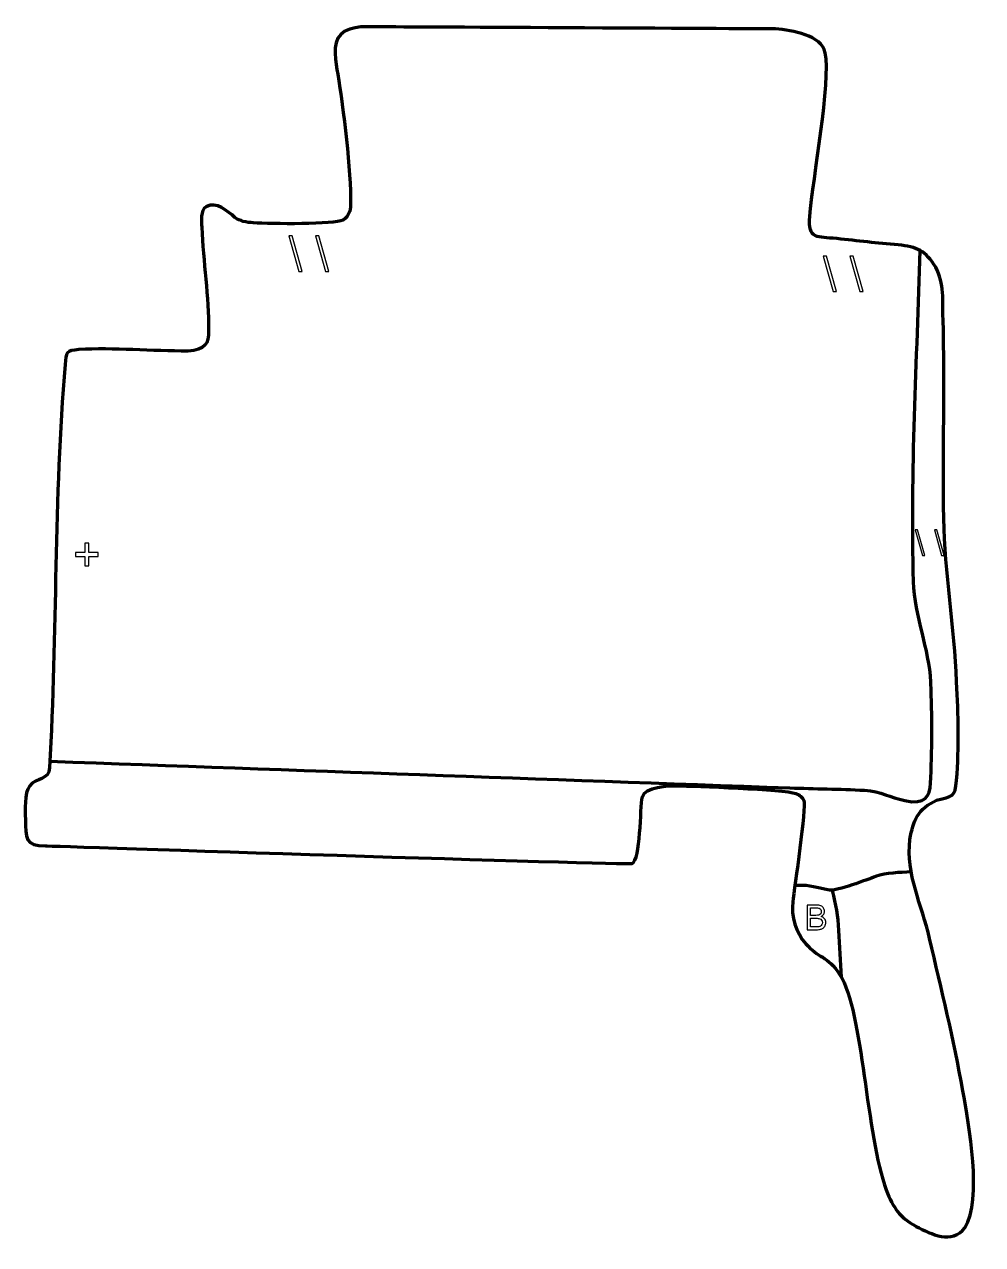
# Model space of a CAD drawing. Header units: millimetres. Extents: x 1156 to 1861, y 18 to 915.
import ezdxf

# ---------------------------------------------------------------- set-up
doc = ezdxf.new("R2010")
doc.units = ezdxf.units.MM
doc.header["$MEASUREMENT"] = 0
doc.layers.add('layer 2', color=7, linetype='Continuous')
doc.layers.add('layer 3', color=7, linetype='Continuous')

msp = doc.modelspace()

# ---------------------------------------------------------------- linework, layer by layer
at = {"layer": 'layer 2', "color": 142}
for points, knots in [([(1357.5081, 733.4585), (1357.5081, 733.4585), (1350.2056, 759.564), (1350.2056, 759.564), (1350.2056, 759.564), (1350.2056, 759.564), (1352.6868, 759.564), (1352.6868, 759.564), (1352.6868, 759.564), (1352.6868, 759.564), (1359.9893, 733.4585), (1359.9893, 733.4585), (1359.9893, 733.4585), (1359.9893, 733.4585), (1357.5081, 733.4585), (1357.5081, 733.4585)], [0, 0, 0, 0, 0.2, 0.2, 0.2, 0.2, 0.4, 0.4, 0.4, 0.4, 0.6, 0.6, 0.6, 0.6, 1, 1, 1, 1]), ([(1377.1107, 733.4585), (1377.1107, 733.4585), (1369.8082, 759.564), (1369.8082, 759.564), (1369.8082, 759.564), (1369.8082, 759.564), (1372.2894, 759.564), (1372.2894, 759.564), (1372.2894, 759.564), (1372.2894, 759.564), (1379.5919, 733.4585), (1379.5919, 733.4585), (1379.5919, 733.4585), (1379.5919, 733.4585), (1377.1107, 733.4585), (1377.1107, 733.4585)], [0, 0, 0, 0, 0.2, 0.2, 0.2, 0.2, 0.4, 0.4, 0.4, 0.4, 0.6, 0.6, 0.6, 0.6, 1, 1, 1, 1]), ([(1750.6788, 718.6419), (1750.6788, 718.6419), (1743.3763, 744.7474), (1743.3763, 744.7474), (1743.3763, 744.7474), (1743.3763, 744.7474), (1745.8575, 744.7474), (1745.8575, 744.7474), (1745.8575, 744.7474), (1745.8575, 744.7474), (1753.16, 718.6419), (1753.16, 718.6419), (1753.16, 718.6419), (1753.16, 718.6419), (1750.6788, 718.6419), (1750.6788, 718.6419)], [0, 0, 0, 0, 0.2, 0.2, 0.2, 0.2, 0.4, 0.4, 0.4, 0.4, 0.6, 0.6, 0.6, 0.6, 1, 1, 1, 1]), ([(1770.2814, 718.6419), (1770.2814, 718.6419), (1762.9789, 744.7474), (1762.9789, 744.7474), (1762.9789, 744.7474), (1762.9789, 744.7474), (1765.4601, 744.7474), (1765.4601, 744.7474), (1765.4601, 744.7474), (1765.4601, 744.7474), (1772.7626, 718.6419), (1772.7626, 718.6419), (1772.7626, 718.6419), (1772.7626, 718.6419), (1770.2814, 718.6419), (1770.2814, 718.6419)], [0, 0, 0, 0, 0.2, 0.2, 0.2, 0.2, 0.4, 0.4, 0.4, 0.4, 0.6, 0.6, 0.6, 0.6, 1, 1, 1, 1]), ([(1816.2933, 524.5502), (1816.2933, 524.5502), (1811.015, 543.4195), (1811.015, 543.4195), (1811.015, 543.4195), (1811.015, 543.4195), (1812.8084, 543.4195), (1812.8084, 543.4195), (1812.8084, 543.4195), (1812.8084, 543.4195), (1818.0867, 524.5502), (1818.0867, 524.5502), (1818.0867, 524.5502), (1818.0867, 524.5502), (1816.2933, 524.5502), (1816.2933, 524.5502)], [0, 0, 0, 0, 0.2, 0.2, 0.2, 0.2, 0.4, 0.4, 0.4, 0.4, 0.6, 0.6, 0.6, 0.6, 1, 1, 1, 1]), ([(1830.4623, 524.5502), (1830.4623, 524.5502), (1825.184, 543.4195), (1825.184, 543.4195), (1825.184, 543.4195), (1825.184, 543.4195), (1826.9774, 543.4195), (1826.9774, 543.4195), (1826.9774, 543.4195), (1826.9774, 543.4195), (1832.2557, 524.5502), (1832.2557, 524.5502), (1832.2557, 524.5502), (1832.2557, 524.5502), (1830.4623, 524.5502), (1830.4623, 524.5502)], [0, 0, 0, 0, 0.2, 0.2, 0.2, 0.2, 0.4, 0.4, 0.4, 0.4, 0.6, 0.6, 0.6, 0.6, 1, 1, 1, 1]), ([(1200.1862, 516.9765), (1200.1862, 516.9765), (1200.1862, 523.891), (1200.1862, 523.891), (1200.1862, 523.891), (1200.1862, 523.891), (1193.3071, 523.891), (1193.3071, 523.891), (1193.3071, 523.891), (1193.3071, 523.891), (1193.3071, 526.7838), (1193.3071, 526.7838), (1193.3071, 526.7838), (1193.3071, 526.7838), (1200.1862, 526.7838), (1200.1862, 526.7838), (1200.1862, 526.7838), (1200.1862, 526.7838), (1200.1862, 533.6629), (1200.1862, 533.6629), (1200.1862, 533.6629), (1200.1862, 533.6629), (1203.1143, 533.6629), (1203.1143, 533.6629), (1203.1143, 533.6629), (1203.1143, 533.6629), (1203.1143, 526.7838), (1203.1143, 526.7838), (1203.1143, 526.7838), (1203.1143, 526.7838), (1209.9935, 526.7838), (1209.9935, 526.7838), (1209.9935, 526.7838), (1209.9935, 526.7838), (1209.9935, 523.891), (1209.9935, 523.891), (1209.9935, 523.891), (1209.9935, 523.891), (1203.1143, 523.891), (1203.1143, 523.891), (1203.1143, 523.891), (1203.1143, 523.891), (1203.1143, 516.9765), (1203.1143, 516.9765), (1203.1143, 516.9765), (1203.1143, 516.9765), (1200.1862, 516.9765), (1200.1862, 516.9765)], [0, 0, 0, 0, 0.07692308, 0.07692308, 0.07692308, 0.07692308, 0.15384615, 0.15384615, 0.15384615, 0.15384615, 0.23076923, 0.23076923, 0.23076923, 0.23076923, 0.30769231, 0.30769231, 0.30769231, 0.30769231, 0.38461538, 0.38461538, 0.38461538, 0.38461538, 0.46153846, 0.46153846, 0.46153846, 0.46153846, 0.53846154, 0.53846154, 0.53846154, 0.53846154, 0.61538462, 0.61538462, 0.61538462, 0.61538462, 0.69230769, 0.69230769, 0.69230769, 0.69230769, 0.76923077, 0.76923077, 0.76923077, 0.76923077, 0.84615385, 0.84615385, 0.84615385, 0.84615385, 1, 1, 1, 1]), ([(1731.4833, 249.3281), (1731.4833, 249.3281), (1731.4833, 267.5145), (1731.4833, 267.5145), (1731.4833, 267.5145), (1731.4833, 267.5145), (1738.3074, 267.5145), (1738.3074, 267.5145), (1738.3074, 267.5145), (1739.696, 267.5145), (1740.8093, 267.3325), (1741.6518, 266.9642), (1741.6518, 266.9642), (1742.49, 266.5959), (1743.1461, 266.0286), (1743.6203, 265.2624), (1743.6203, 265.2624), (1744.0986, 264.5004), (1744.3357, 263.7003), (1744.3357, 262.8621), (1744.3357, 262.8621), (1744.3357, 262.0874), (1744.124, 261.355), (1743.7049, 260.6692), (1743.7049, 260.6692), (1743.2858, 259.9834), (1742.6508, 259.4288), (1741.7999, 259.0055), (1741.7999, 259.0055), (1742.9006, 258.6838), (1743.7473, 258.1334), (1744.3357, 257.3545), (1744.3357, 257.3545), (1744.9284, 256.5798), (1745.2247, 255.6612), (1745.2247, 254.6028), (1745.2247, 254.6028), (1745.2247, 253.7477), (1745.0427, 252.9561), (1744.6828, 252.2237), (1744.6828, 252.2237), (1744.323, 251.4913), (1743.8785, 250.9283), (1743.3493, 250.5304), (1743.3493, 250.5304), (1742.8202, 250.1367), (1742.1555, 249.8361), (1741.3597, 249.6329), (1741.3597, 249.6329), (1740.5596, 249.4297), (1739.5817, 249.3281), (1738.4217, 249.3281), (1738.4217, 249.3281), (1738.4217, 249.3281), (1731.4833, 249.3281), (1731.4833, 249.3281)], [0, 0, 0, 0, 0.06666667, 0.06666667, 0.06666667, 0.06666667, 0.13333333, 0.13333333, 0.13333333, 0.13333333, 0.2, 0.2, 0.2, 0.2, 0.26666667, 0.26666667, 0.26666667, 0.26666667, 0.33333333, 0.33333333, 0.33333333, 0.33333333, 0.4, 0.4, 0.4, 0.4, 0.46666667, 0.46666667, 0.46666667, 0.46666667, 0.53333333, 0.53333333, 0.53333333, 0.53333333, 0.6, 0.6, 0.6, 0.6, 0.66666667, 0.66666667, 0.66666667, 0.66666667, 0.73333333, 0.73333333, 0.73333333, 0.73333333, 0.8, 0.8, 0.8, 0.8, 0.86666667, 0.86666667, 0.86666667, 0.86666667, 1, 1, 1, 1]), ([(1733.8963, 259.8691), (1733.8963, 259.8691), (1737.8291, 259.8691), (1737.8291, 259.8691), (1737.8291, 259.8691), (1738.8959, 259.8691), (1739.6621, 259.9411), (1740.1235, 260.0808), (1740.1235, 260.0808), (1740.7374, 260.2628), (1741.1988, 260.5676), (1741.5078, 260.9909), (1741.5078, 260.9909), (1741.8169, 261.4143), (1741.9735, 261.9434), (1741.9735, 262.5827), (1741.9735, 262.5827), (1741.9735, 263.188), (1741.8296, 263.7214), (1741.5375, 264.1786), (1741.5375, 264.1786), (1741.2496, 264.6401), (1740.8347, 264.9576), (1740.2971, 265.1269), (1740.2971, 265.1269), (1739.7595, 265.2962), (1738.8366, 265.3809), (1737.5327, 265.3809), (1737.5327, 265.3809), (1737.5327, 265.3809), (1733.8963, 265.3809), (1733.8963, 265.3809), (1733.8963, 265.3809), (1733.8963, 265.3809), (1733.8963, 259.8691), (1733.8963, 259.8691)], [0, 0, 0, 0, 0.1, 0.1, 0.1, 0.1, 0.2, 0.2, 0.2, 0.2, 0.3, 0.3, 0.3, 0.3, 0.4, 0.4, 0.4, 0.4, 0.5, 0.5, 0.5, 0.5, 0.6, 0.6, 0.6, 0.6, 0.7, 0.7, 0.7, 0.7, 0.8, 0.8, 0.8, 0.8, 1, 1, 1, 1]), ([(1733.8963, 251.4617), (1733.8963, 251.4617), (1738.426, 251.4617), (1738.426, 251.4617), (1738.426, 251.4617), (1739.2049, 251.4617), (1739.751, 251.4913), (1740.0685, 251.5506), (1740.0685, 251.5506), (1740.6188, 251.648), (1741.0845, 251.8131), (1741.457, 252.0459), (1741.457, 252.0459), (1741.8296, 252.2787), (1742.1344, 252.6174), (1742.3757, 253.0619), (1742.3757, 253.0619), (1742.617, 253.5064), (1742.7355, 254.0186), (1742.7355, 254.5986), (1742.7355, 254.5986), (1742.7355, 255.2802), (1742.5619, 255.8686), (1742.2106, 256.3724), (1742.2106, 256.3724), (1741.8634, 256.8761), (1741.3808, 257.2275), (1740.7628, 257.4307), (1740.7628, 257.4307), (1740.1489, 257.6339), (1739.2599, 257.7355), (1738.1042, 257.7355), (1738.1042, 257.7355), (1738.1042, 257.7355), (1733.8963, 257.7355), (1733.8963, 257.7355), (1733.8963, 257.7355), (1733.8963, 257.7355), (1733.8963, 251.4617), (1733.8963, 251.4617)], [0, 0, 0, 0, 0.09090909, 0.09090909, 0.09090909, 0.09090909, 0.18181818, 0.18181818, 0.18181818, 0.18181818, 0.27272727, 0.27272727, 0.27272727, 0.27272727, 0.36363636, 0.36363636, 0.36363636, 0.36363636, 0.45454545, 0.45454545, 0.45454545, 0.45454545, 0.54545455, 0.54545455, 0.54545455, 0.54545455, 0.63636364, 0.63636364, 0.63636364, 0.63636364, 0.72727273, 0.72727273, 0.72727273, 0.72727273, 0.81818182, 0.81818182, 0.81818182, 0.81818182, 1, 1, 1, 1])]:
    msp.add_open_spline(points, degree=3, knots=knots, dxfattribs=at)
at = {"layer": 'layer 2', "color": 142, "lineweight": 158}
for points, knots in [([(1174.3383, 373.2167), (1355.8557, 366.694), (1537.3732, 360.1721), (1718.8906, 353.6484), (1718.8906, 353.6484), (1737.0891, 353.0048), (1755.4497, 352.8068), (1773.6105, 351.9313), (1773.6105, 351.9313), (1786.3894, 350.8971), (1792.1223, 346.7502), (1803.4767, 344.2712), (1803.4767, 344.2712), (1818.5501, 340.9801), (1821.8356, 347.6245), (1822.3477, 357.0454), (1822.3477, 357.0454), (1823.5704, 379.5451), (1823.4592, 408.0482), (1822.6248, 430.3679), (1822.6248, 430.3679), (1822.6248, 430.3679), (1822.5876, 431.3214), (1822.5876, 431.3214), (1822.5876, 431.3214), (1821.3622, 456.4398), (1810.6773, 479.3462), (1809.8576, 505.4804), (1809.8576, 505.4804), (1807.379, 584.4995), (1812.4497, 669.2019), (1814.7555, 748.7687)], [0, 0, 0, 0, 0.11111111, 0.11111111, 0.11111111, 0.11111111, 0.22222222, 0.22222222, 0.22222222, 0.22222222, 0.33333333, 0.33333333, 0.33333333, 0.33333333, 0.44444444, 0.44444444, 0.44444444, 0.44444444, 0.55555556, 0.55555556, 0.55555556, 0.55555556, 0.66666667, 0.66666667, 0.66666667, 0.66666667, 0.77777778, 0.77777778, 0.77777778, 0.77777778, 1, 1, 1, 1]), ([(1808.1096, 291.8684), (1799.5583, 291.2569), (1789.9704, 291.4247), (1781.8858, 288.4771), (1781.8858, 288.4771), (1775.7204, 286.2293), (1753.3551, 277.537), (1748.0707, 278.3982), (1748.0707, 278.3982), (1736.6579, 280.258), (1736.2251, 282.3269), (1722.5391, 281.8398)], [0, 0, 0, 0, 0.25, 0.25, 0.25, 0.25, 0.5, 0.5, 0.5, 0.5, 1, 1, 1, 1]), ([(1749.8669, 278.1986), (1752.5588, 267.5402), (1753.9636, 259.7737), (1754.7012, 248.7697), (1754.7012, 248.7697), (1755.4075, 237.3621), (1755.9958, 225.9471), (1756.6665, 214.5372)], [0, 0, 0, 0, 0.33333333, 0.33333333, 0.33333333, 0.33333333, 1, 1, 1, 1])]:
    msp.add_open_spline(points, degree=3, knots=knots, dxfattribs=at)
at = {"layer": 'layer 3', "color": 242, "lineweight": 158}
msp.add_open_spline([(1708.3383, 911.8591), (1720.4423, 910.8892), (1742.3315, 907.1155), (1744.8483, 894.3729), (1744.8483, 894.3729), (1749.1208, 872.7417), (1735.8764, 802.0216), (1733.4838, 774.1044), (1733.4838, 774.1044), (1731.9673, 756.409), (1738.9184, 759.2177), (1753.4387, 757.6501), (1753.4387, 757.6501), (1768.5708, 755.9872), (1783.3576, 754.2707), (1798.548, 752.9639), (1798.548, 752.9639), (1812.0143, 751.7278), (1818.9764, 748.5547), (1826.1241, 736.5653), (1826.1241, 736.5653), (1832.6799, 724.5979), (1831.0733, 711.6184), (1831.5442, 698.4391), (1831.5442, 698.4391), (1833.0236, 649.4852), (1831.1339, 600.6581), (1831.9927, 551.7739), (1831.9927, 551.7739), (1833.0136, 511.656), (1839.7761, 471.9119), (1841.5436, 431.621), (1841.5436, 431.621), (1842.6599, 406.5939), (1843.4842, 384.367), (1841.5287, 359.2151), (1841.5287, 359.2151), (1840.2595, 346.6352), (1838.6525, 347.7614), (1826.803, 344.5597), (1826.803, 344.5597), (1813.2919, 338.4428), (1809.5938, 329.8668), (1807.188, 315.8084), (1807.188, 315.8084), (1804.0383, 289.8859), (1816.0643, 267.5028), (1821.6655, 242.8185), (1821.6655, 242.8185), (1830.2721, 205.2439), (1839.4101, 168.9754), (1846.1171, 130.9011), (1846.1171, 130.9011), (1850.5835, 105.773), (1860.6316, 51.1366), (1847.616, 30.1976), (1847.616, 30.1976), (1837.968, 17.7485), (1823.0418, 25.2403), (1811.8461, 31.1693), (1811.8461, 31.1693), (1799.0531, 38.1881), (1795.0017, 44.4873), (1789.8003, 57.9084), (1789.8003, 57.9084), (1774.7296, 97.7523), (1772.8978, 188.9182), (1755.6531, 216.2473), (1755.6531, 216.2473), (1746.4218, 230.4589), (1739.4671, 228.5519), (1730.5239, 238.9298), (1730.5239, 238.9298), (1723.3272, 247.2812), (1719.5893, 259.0222), (1720.9047, 269.9506), (1720.9047, 269.9506), (1722.1957, 280.0017), (1731.0454, 339.9114), (1729.0959, 344.396), (1729.0959, 344.396), (1727.9851, 346.9513), (1725.86, 348.5383), (1723.2289, 349.5229), (1723.2289, 349.5229), (1714.6338, 352.7391), (1647.8923, 354.8649), (1635.9218, 355.2381), (1635.9218, 355.2381), (1629.9228, 355.3697), (1612.0023, 354.3476), (1610.3094, 347.0623), (1610.3094, 347.0623), (1608.5639, 339.1025), (1609.0953, 300.3699), (1602.7982, 298.0436), (1602.7982, 298.0436), (1599.4681, 296.8134), (1171.2729, 311.0308), (1171.2729, 311.0308), (1171.2729, 311.0308), (1155.876, 310.7895), (1156.6423, 316.7762), (1156.3757, 330.6806), (1156.3757, 330.6806), (1156.2571, 336.8615), (1155.6353, 349.9533), (1159.3492, 354.9294), (1159.3492, 354.9294), (1164.5827, 361.9417), (1173.4959, 358.413), (1174.085, 368.6789), (1174.085, 368.6789), (1179.7218, 467.4383), (1177.2293, 566.5136), (1185.587, 665.1413), (1185.587, 665.1413), (1186.3234, 673.8316), (1186.3747, 675.3277), (1195.7987, 675.9619), (1195.7987, 675.9619), (1220.7266, 677.6397), (1250.1478, 674.7503), (1275.8537, 674.9587), (1275.8537, 674.9587), (1289.0832, 675.7181), (1291.1101, 680.6121), (1291.1371, 689.8916), (1291.1371, 689.8916), (1291.2096, 714.8533), (1287.3194, 740.8605), (1286.0677, 765.9715), (1286.0677, 765.9715), (1285.8628, 770.0826), (1285.0652, 778.7508), (1289.346, 781.0981), (1289.346, 781.0981), (1296.8971, 785.2387), (1305.1436, 777.7791), (1310.5605, 773.2267), (1310.5605, 773.2267), (1314.0063, 770.4849), (1318.9744, 769.5328), (1324.0353, 769.2145), (1324.0353, 769.2145), (1336.8886, 768.406), (1384.1367, 767.887), (1390.0623, 771.2508), (1390.0623, 771.2508), (1394.373, 774.2884), (1395.5885, 778.1387), (1395.6438, 782.3621), (1395.6438, 782.3621), (1395.973, 807.4978), (1390.3587, 853.7875), (1386.1583, 878.553), (1386.1583, 878.553), (1384.7168, 886.9985), (1381.6419, 901.1349), (1388.4303, 907.851), (1388.4303, 907.851), (1395.8396, 915.1813), (1409.7901, 913.2402), (1419.5617, 913.2982), (1419.5617, 913.2982), (1429.3333, 913.3562), (1708.3383, 911.8591), (1708.3383, 911.8591)], degree=3, knots=[0, 0, 0, 0, 0.02325581, 0.02325581, 0.02325581, 0.02325581, 0.04651163, 0.04651163, 0.04651163, 0.04651163, 0.06976744, 0.06976744, 0.06976744, 0.06976744, 0.09302326, 0.09302326, 0.09302326, 0.09302326, 0.11627907, 0.11627907, 0.11627907, 0.11627907, 0.13953488, 0.13953488, 0.13953488, 0.13953488, 0.1627907, 0.1627907, 0.1627907, 0.1627907, 0.18604651, 0.18604651, 0.18604651, 0.18604651, 0.20930233, 0.20930233, 0.20930233, 0.20930233, 0.23255814, 0.23255814, 0.23255814, 0.23255814, 0.25581395, 0.25581395, 0.25581395, 0.25581395, 0.27906977, 0.27906977, 0.27906977, 0.27906977, 0.30232558, 0.30232558, 0.30232558, 0.30232558, 0.3255814, 0.3255814, 0.3255814, 0.3255814, 0.34883721, 0.34883721, 0.34883721, 0.34883721, 0.37209302, 0.37209302, 0.37209302, 0.37209302, 0.39534884, 0.39534884, 0.39534884, 0.39534884, 0.41860465, 0.41860465, 0.41860465, 0.41860465, 0.44186047, 0.44186047, 0.44186047, 0.44186047, 0.46511628, 0.46511628, 0.46511628, 0.46511628, 0.48837209, 0.48837209, 0.48837209, 0.48837209, 0.51162791, 0.51162791, 0.51162791, 0.51162791, 0.53488372, 0.53488372, 0.53488372, 0.53488372, 0.55813953, 0.55813953, 0.55813953, 0.55813953, 0.58139535, 0.58139535, 0.58139535, 0.58139535, 0.60465116, 0.60465116, 0.60465116, 0.60465116, 0.62790698, 0.62790698, 0.62790698, 0.62790698, 0.65116279, 0.65116279, 0.65116279, 0.65116279, 0.6744186, 0.6744186, 0.6744186, 0.6744186, 0.69767442, 0.69767442, 0.69767442, 0.69767442, 0.72093023, 0.72093023, 0.72093023, 0.72093023, 0.74418605, 0.74418605, 0.74418605, 0.74418605, 0.76744186, 0.76744186, 0.76744186, 0.76744186, 0.79069767, 0.79069767, 0.79069767, 0.79069767, 0.81395349, 0.81395349, 0.81395349, 0.81395349, 0.8372093, 0.8372093, 0.8372093, 0.8372093, 0.86046512, 0.86046512, 0.86046512, 0.86046512, 0.88372093, 0.88372093, 0.88372093, 0.88372093, 0.90697674, 0.90697674, 0.90697674, 0.90697674, 0.93023256, 0.93023256, 0.93023256, 0.93023256, 0.95348837, 0.95348837, 0.95348837, 0.95348837, 1, 1, 1, 1], dxfattribs=at)

doc.saveas('drawing.dxf')
